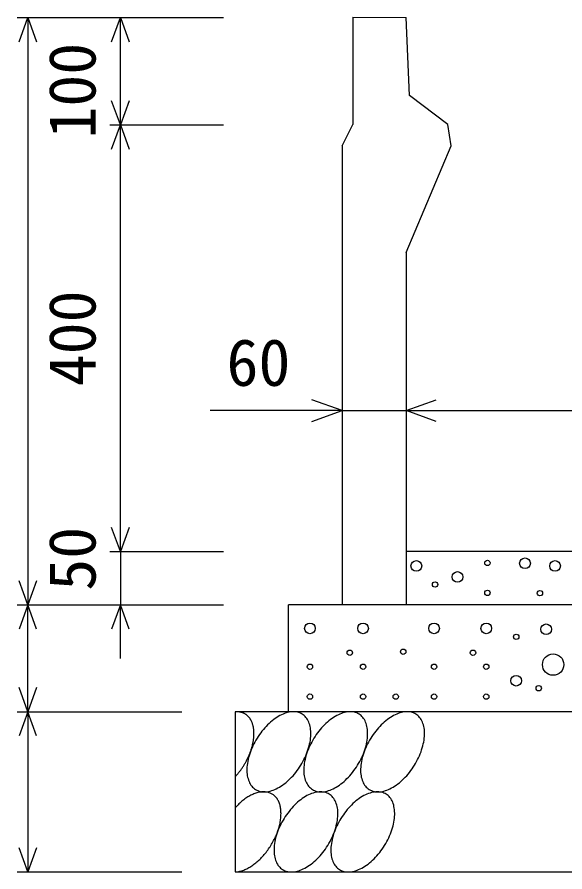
# Model space of a CAD drawing. Units: millimetres, scale not verified. Extents: x -16800 to 16800, y -5940 to 5940.
# Drawn here: x 1286 to 1799, y 2774 to 3574 of the extents above; entities that cross this region are included whole.
import ezdxf
from ezdxf.enums import TextEntityAlignment as Align

# ---------------------------------------------------------------- set-up
doc = ezdxf.new("R2010")
doc.units = ezdxf.units.MM
doc.header["$LTSCALE"] = 20
for name, color, linetype, lineweight in [('0-0_DIM', 7, 'Continuous', 25), ('0-2_HATCH', 6, 'Continuous', 25), ('0-5_OUTLINE', 3, 'Continuous', 25)]:
    doc.layers.add(name, color=color, linetype=linetype, lineweight=lineweight)
doc.styles.add('ＭＳ ゴシック', font='')
doc.styles.get('ＭＳ ゴシック').set_extended_font_data('MS Gothic')

msp = doc.modelspace()

# ---------------------------------------------------------------- linework, layer by layer
at = {"layer": '0-0_DIM'}
for p, q in [((1285.8, 3573.97), (1479.13, 3573.97)), ((1295.8, 3573.97), (1295.8, 3023.97)), ((1382.46, 3473.47), (1382.46, 3573.97)), ((1372.46, 3473.47), (1479.13, 3473.47)), ((1382.46, 3073.97), (1382.46, 3473.47)), ((1590, 3205.93), (1466.42, 3205.93)), ((1590, 3205.93), (1650, 3205.93)), ((1650, 3205.93), (2050, 3205.93)), ((1372.46, 3073.97), (1479.13, 3073.97)), ((1382.46, 3073.97), (1382.46, 3023.97)), ((1285.8, 3023.97), (1479.13, 3023.97)), ((1295.8, 2923.97), (1295.8, 3023.97)), ((1382.46, 2973.97), (1382.46, 3023.97)), ((1285.8, 2923.97), (1440, 2923.97)), ((1295.8, 2923.97), (1295.8, 2773.97)), ((1285.8, 2773.97), (1440, 2773.97))]:
    msp.add_line(p, q, dxfattribs=at)
for points in [[(1287.59, 3551.41), (1295.8, 3573.97), (1304.01, 3551.41)], [(1374.26, 3551.41), (1382.46, 3573.97), (1390.67, 3551.41)], [(1390.67, 3496.02), (1382.46, 3473.47), (1374.26, 3496.02)], [(1374.26, 3450.91), (1382.46, 3473.47), (1390.67, 3450.91)], [(1561.81, 3195.67), (1590, 3205.93), (1561.81, 3216.19)], [(1678.19, 3195.67), (1650, 3205.93), (1678.19, 3216.19)], [(1390.67, 3096.52), (1382.46, 3073.97), (1374.26, 3096.52)], [(1304.01, 3046.52), (1295.8, 3023.97), (1287.59, 3046.52)], [(1304.01, 3001.41), (1295.8, 3023.97), (1287.59, 3001.41)], [(1390.67, 3001.41), (1382.46, 3023.97), (1374.26, 3001.41)], [(1304.01, 2946.52), (1295.8, 2923.97), (1287.59, 2946.52)], [(1304.01, 2901.41), (1295.8, 2923.97), (1287.59, 2901.41)], [(1304.01, 2796.52), (1295.8, 2773.97), (1287.59, 2796.52)]]:
    msp.add_lwpolyline(points, dxfattribs=at)
at = {"layer": '0-2_HATCH'}
for points in [[(1495.1, 2923.49), (1494.6, 2923.59), (1494.2, 2923.69), (1493.8, 2923.79), (1493.3, 2923.79), (1492.8, 2923.89), (1492.4, 2923.89), (1491.9, 2923.89), (1491.4, 2923.99), (1491, 2923.89), (1490.5, 2923.89), (1490, 2923.89)], [(1506.6, 2911.29), (1506.5, 2911.79), (1506.3, 2912.29), (1506.2, 2912.79), (1506, 2913.19), (1505.8, 2913.69), (1505.6, 2914.19), (1505.5, 2914.59), (1505.3, 2915.09), (1505, 2915.49), (1504.8, 2915.89), (1504.6, 2916.29), (1504.4, 2916.69), (1504.1, 2917.09), (1503.9, 2917.49), (1503.6, 2917.89), (1503.3, 2918.19), (1503.1, 2918.59), (1502.8, 2918.89), (1502.5, 2919.19), (1502.2, 2919.59), (1501.9, 2919.89), (1501.6, 2920.19), (1501.2, 2920.49), (1500.9, 2920.69), (1500.6, 2920.99), (1500.2, 2921.29), (1499.9, 2921.49), (1499.5, 2921.69), (1499.1, 2921.99), (1498.7, 2922.19), (1498.4, 2922.39), (1498, 2922.59), (1497.6, 2922.69), (1497.2, 2922.89), (1496.8, 2922.99), (1496.4, 2923.19), (1495.9, 2923.29), (1495.5, 2923.39), (1495.1, 2923.49)], [(1552.7, 2921.79), (1551.6, 2922.29), (1550.5, 2922.79), (1549.4, 2923.19), (1548.3, 2923.49), (1547, 2923.79), (1545.8, 2923.89), (1544.5, 2923.99), (1543.2, 2923.89), (1541.8, 2923.79), (1540.4, 2923.49), (1539, 2923.19), (1537.6, 2922.79), (1536.2, 2922.29), (1534.7, 2921.79), (1533.3, 2921.09), (1531.8, 2920.39), (1530.3, 2919.49), (1528.9, 2918.59), (1527.4, 2917.59), (1526, 2916.59), (1524.5, 2915.39), (1523.1, 2914.19), (1521.7, 2912.99), (1520.3, 2911.59), (1518.9, 2910.19), (1517.6, 2908.79), (1516.3, 2907.29), (1515, 2905.69), (1513.8, 2904.09), (1512.6, 2902.49), (1511.5, 2900.79), (1510.4, 2899.09), (1509.3, 2897.29), (1508.4, 2895.59), (1507.4, 2893.79), (1506.5, 2891.99), (1505.7, 2890.09), (1504.9, 2888.29), (1504.2, 2886.49)], [(1605.9, 2921.79), (1604.8, 2922.29), (1603.8, 2922.79), (1602.6, 2923.19), (1601.5, 2923.49), (1600.2, 2923.79), (1599, 2923.89), (1597.7, 2923.99), (1596.4, 2923.89), (1595, 2923.79), (1593.7, 2923.49), (1592.3, 2923.19), (1590.8, 2922.79), (1589.4, 2922.29), (1587.9, 2921.79), (1586.5, 2921.09), (1585, 2920.39), (1583.6, 2919.49), (1582.1, 2918.59), (1580.6, 2917.59), (1579.2, 2916.59), (1577.7, 2915.39), (1576.3, 2914.19), (1574.9, 2912.99), (1573.5, 2911.59), (1572.1, 2910.19), (1570.8, 2908.79), (1569.5, 2907.29), (1568.3, 2905.69), (1567, 2904.09), (1565.8, 2902.49), (1564.7, 2900.79), (1563.6, 2899.09), (1562.6, 2897.29), (1561.6, 2895.59), (1560.6, 2893.79), (1559.7, 2891.99), (1558.9, 2890.09), (1558.2, 2888.29), (1557.4, 2886.49)], [(1659.1, 2921.79), (1658, 2922.29), (1657, 2922.79), (1655.8, 2923.19), (1654.7, 2923.49), (1653.5, 2923.79), (1652.2, 2923.89), (1650.9, 2923.99), (1649.6, 2923.89), (1648.2, 2923.79), (1646.9, 2923.49), (1645.5, 2923.19), (1644, 2922.79), (1642.6, 2922.29), (1641.2, 2921.79), (1639.7, 2921.09), (1638.2, 2920.39), (1636.8, 2919.49), (1635.3, 2918.59), (1633.8, 2917.59), (1632.4, 2916.59), (1630.9, 2915.39), (1629.5, 2914.19), (1628.1, 2912.99), (1626.7, 2911.59), (1625.4, 2910.19), (1624, 2908.79), (1622.7, 2907.29), (1621.5, 2905.69), (1620.2, 2904.09), (1619, 2902.49), (1617.9, 2900.79), (1616.8, 2899.09), (1615.8, 2897.29), (1614.8, 2895.59), (1613.8, 2893.79), (1612.9, 2891.99), (1612.1, 2890.09), (1611.4, 2888.29), (1610.7, 2886.49)], [(1560.1, 2910.19), (1559.7, 2911.59), (1559.3, 2912.99), (1558.8, 2914.19), (1558.3, 2915.39), (1557.7, 2916.59), (1557, 2917.59), (1556.2, 2918.59), (1555.4, 2919.49), (1554.6, 2920.39), (1553.6, 2921.09), (1552.7, 2921.79)], [(1613.3, 2910.19), (1612.9, 2911.59), (1612.5, 2912.99), (1612, 2914.19), (1611.5, 2915.39), (1610.9, 2916.59), (1610.2, 2917.59), (1609.4, 2918.59), (1608.6, 2919.49), (1607.8, 2920.39), (1606.8, 2921.09), (1605.9, 2921.79)], [(1666.5, 2910.19), (1666.1, 2911.59), (1665.7, 2912.99), (1665.2, 2914.19), (1664.7, 2915.39), (1664.1, 2916.59), (1663.4, 2917.59), (1662.6, 2918.59), (1661.8, 2919.49), (1661, 2920.39), (1660.1, 2921.09), (1659.1, 2921.79)], [(1504.6, 2887.49), (1504.8, 2888.09), (1505, 2888.79), (1505.3, 2889.49), (1505.5, 2890.09), (1505.6, 2890.79), (1505.8, 2891.49), (1506, 2892.09), (1506.2, 2892.79), (1506.3, 2893.49), (1506.5, 2894.09), (1506.6, 2894.79), (1506.7, 2895.39), (1506.9, 2896.09), (1507, 2896.69), (1507.1, 2897.39), (1507.1, 2897.99), (1507.2, 2898.59), (1507.3, 2899.29), (1507.4, 2899.89), (1507.4, 2900.49), (1507.5, 2901.09), (1507.5, 2901.79), (1507.5, 2902.39), (1507.5, 2902.99), (1507.5, 2903.59), (1507.5, 2904.19), (1507.5, 2904.79), (1507.5, 2905.29), (1507.5, 2905.89), (1507.4, 2906.49), (1507.4, 2906.99), (1507.3, 2907.59), (1507.2, 2908.19), (1507.1, 2908.69), (1507.1, 2909.19), (1507, 2909.79), (1506.9, 2910.29), (1506.7, 2910.79), (1506.6, 2911.29)], [(1527, 2851.09), (1528.4, 2851.79), (1529.9, 2852.59), (1531.3, 2853.39), (1532.8, 2854.29), (1534.3, 2855.29), (1535.7, 2856.29), (1537.2, 2857.49), (1538.6, 2858.69), (1540, 2859.89), (1541.4, 2861.29), (1542.7, 2862.69), (1544.1, 2864.09), (1545.4, 2865.59), (1546.6, 2867.19), (1547.9, 2868.79), (1549.1, 2870.39), (1550.2, 2872.09), (1551.3, 2873.79), (1552.3, 2875.59), (1553.3, 2877.29), (1554.3, 2879.09), (1555.2, 2880.89), (1556, 2882.79), (1556.7, 2884.59), (1557.4, 2886.39), (1558.1, 2888.29), (1558.7, 2890.09), (1559.2, 2891.99), (1559.6, 2893.79), (1560, 2895.59), (1560.3, 2897.29), (1560.5, 2899.09), (1560.6, 2900.79), (1560.7, 2902.49), (1560.7, 2904.09), (1560.7, 2905.69), (1560.5, 2907.29), (1560.3, 2908.79), (1560.1, 2910.19)], [(1580.2, 2851.09), (1581.6, 2851.79), (1583.1, 2852.59), (1584.6, 2853.39), (1586, 2854.29), (1587.5, 2855.29), (1588.9, 2856.29), (1590.4, 2857.49), (1591.8, 2858.69), (1593.2, 2859.89), (1594.6, 2861.29), (1596, 2862.69), (1597.3, 2864.09), (1598.6, 2865.59), (1599.9, 2867.19), (1601.1, 2868.79), (1602.3, 2870.39), (1603.4, 2872.09), (1604.5, 2873.79), (1605.5, 2875.59), (1606.5, 2877.29), (1607.5, 2879.09), (1608.4, 2880.89), (1609.2, 2882.79), (1610, 2884.59), (1610.7, 2886.39), (1611.3, 2888.29), (1611.9, 2890.09), (1612.4, 2891.99), (1612.8, 2893.79), (1613.2, 2895.59), (1613.5, 2897.29), (1613.7, 2899.09), (1613.9, 2900.79), (1613.9, 2902.49), (1613.9, 2904.09), (1613.9, 2905.69), (1613.8, 2907.29), (1613.6, 2908.79), (1613.3, 2910.19)], [(1633.4, 2851.09), (1634.8, 2851.79), (1636.3, 2852.59), (1637.8, 2853.39), (1639.2, 2854.29), (1640.7, 2855.29), (1642.1, 2856.29), (1643.6, 2857.49), (1645, 2858.69), (1646.4, 2859.89), (1647.8, 2861.29), (1649.2, 2862.69), (1650.5, 2864.09), (1651.8, 2865.59), (1653.1, 2867.19), (1654.3, 2868.79), (1655.5, 2870.39), (1656.6, 2872.09), (1657.7, 2873.79), (1658.8, 2875.59), (1659.8, 2877.29), (1660.7, 2879.09), (1661.6, 2880.89), (1662.4, 2882.79), (1663.2, 2884.59), (1663.9, 2886.39), (1664.5, 2888.29), (1665.1, 2890.09), (1665.6, 2891.99), (1666, 2893.79), (1666.4, 2895.59), (1666.7, 2897.29), (1666.9, 2899.09), (1667.1, 2900.79), (1667.1, 2902.49), (1667.2, 2904.09), (1667.1, 2905.69), (1667, 2907.29), (1666.8, 2908.79), (1666.5, 2910.19)], [(1490, 2863.19), (1490.5, 2863.69), (1491, 2864.19), (1491.4, 2864.79), (1491.9, 2865.29), (1492.4, 2865.89), (1492.8, 2866.39), (1493.3, 2866.99), (1493.8, 2867.59), (1494.2, 2868.19), (1494.6, 2868.69), (1495.1, 2869.29), (1495.5, 2869.89), (1495.9, 2870.49), (1496.4, 2871.19), (1496.8, 2871.79), (1497.2, 2872.39), (1497.6, 2872.99), (1498, 2873.59), (1498.4, 2874.29), (1498.7, 2874.89), (1499.1, 2875.59), (1499.5, 2876.19), (1499.9, 2876.79), (1500.2, 2877.49), (1500.6, 2878.09), (1500.9, 2878.79), (1501.2, 2879.49), (1501.6, 2880.09), (1501.9, 2880.79), (1502.2, 2881.39), (1502.5, 2882.09), (1502.8, 2882.79), (1503.1, 2883.39), (1503.3, 2884.09), (1503.6, 2884.79), (1503.9, 2885.49), (1504.1, 2886.09), (1504.4, 2886.79), (1504.6, 2887.49)], [(1504.2, 2886.49), (1503.6, 2884.59), (1503, 2882.79), (1502.5, 2880.99), (1502.1, 2879.09), (1501.7, 2877.29), (1501.4, 2875.59), (1501.2, 2873.79), (1501, 2872.09), (1501, 2870.39), (1500.9, 2868.79), (1501, 2867.19), (1501.1, 2865.59), (1501.3, 2864.09), (1501.6, 2862.69), (1502, 2861.29), (1502.4, 2859.89), (1502.9, 2858.69), (1503.4, 2857.49), (1504, 2856.29), (1504.7, 2855.29), (1505.5, 2854.29), (1506.3, 2853.39), (1507.1, 2852.59), (1508.1, 2851.79), (1509, 2851.09), (1510.1, 2850.59), (1511.1, 2850.09), (1512.3, 2849.69), (1513.4, 2849.39), (1514.7, 2849.09), (1515.9, 2848.99), (1517.2, 2848.99), (1518.5, 2848.99), (1519.9, 2849.09), (1521.2, 2849.39), (1522.6, 2849.69), (1524.1, 2850.09), (1525.5, 2850.59), (1527, 2851.09)], [(1557.4, 2886.49), (1556.8, 2884.59), (1556.2, 2882.79), (1555.7, 2880.99), (1555.3, 2879.09), (1554.9, 2877.29), (1554.6, 2875.59), (1554.4, 2873.79), (1554.3, 2872.09), (1554.2, 2870.39), (1554.2, 2868.79), (1554.2, 2867.19), (1554.3, 2865.59), (1554.6, 2864.09), (1554.8, 2862.69), (1555.2, 2861.29), (1555.6, 2859.89), (1556.1, 2858.69), (1556.6, 2857.49), (1557.2, 2856.29), (1557.9, 2855.29), (1558.7, 2854.29), (1559.5, 2853.39), (1560.3, 2852.59), (1561.3, 2851.79), (1562.2, 2851.09), (1563.3, 2850.59), (1564.3, 2850.09), (1565.5, 2849.69), (1566.6, 2849.39), (1567.9, 2849.09), (1569.1, 2848.99), (1570.4, 2848.99), (1571.7, 2848.99), (1573.1, 2849.09), (1574.5, 2849.39), (1575.9, 2849.69), (1577.3, 2850.09), (1578.7, 2850.59), (1580.2, 2851.09)], [(1610.7, 2886.49), (1610, 2884.59), (1609.4, 2882.79), (1608.9, 2880.99), (1608.5, 2879.09), (1608.1, 2877.29), (1607.8, 2875.59), (1607.6, 2873.79), (1607.5, 2872.09), (1607.4, 2870.39), (1607.4, 2868.79), (1607.4, 2867.19), (1607.6, 2865.59), (1607.8, 2864.09), (1608, 2862.69), (1608.4, 2861.29), (1608.8, 2859.89), (1609.3, 2858.69), (1609.8, 2857.49), (1610.4, 2856.29), (1611.1, 2855.29), (1611.9, 2854.29), (1612.7, 2853.39), (1613.5, 2852.59), (1614.5, 2851.79), (1615.4, 2851.09), (1616.5, 2850.59), (1617.6, 2850.09), (1618.7, 2849.69), (1619.9, 2849.39), (1621.1, 2849.09), (1622.3, 2848.99), (1623.6, 2848.99), (1624.9, 2848.99), (1626.3, 2849.09), (1627.7, 2849.39), (1629.1, 2849.69), (1630.5, 2850.09), (1631.9, 2850.59), (1633.4, 2851.09)], [(1499.9, 2842.89), (1499, 2842.29), (1498.1, 2841.59), (1497.1, 2840.89), (1496.2, 2840.09), (1495.3, 2839.29), (1494.4, 2838.49), (1493.5, 2837.69), (1492.6, 2836.79), (1491.7, 2835.99), (1490.9, 2834.99), (1490, 2834.09)], [(1530, 2841.19), (1529.6, 2841.89), (1529.1, 2842.59), (1528.7, 2843.19), (1528.2, 2843.79), (1527.6, 2844.39), (1527.1, 2844.99), (1526.5, 2845.49), (1525.9, 2845.99), (1525.3, 2846.39), (1524.7, 2846.79), (1524, 2847.19), (1523.4, 2847.49), (1522.7, 2847.79), (1521.9, 2848.09), (1521.2, 2848.29), (1520.4, 2848.49), (1519.7, 2848.69), (1518.9, 2848.79), (1518.1, 2848.89), (1517.2, 2848.99), (1516.4, 2848.99), (1515.6, 2848.89), (1514.7, 2848.89), (1513.8, 2848.79), (1512.9, 2848.59), (1512, 2848.49), (1511.1, 2848.19), (1510.2, 2847.99), (1509.3, 2847.69), (1508.4, 2847.39), (1507.5, 2846.99), (1506.5, 2846.59), (1505.6, 2846.19), (1504.6, 2845.69), (1503.7, 2845.19), (1502.8, 2844.69), (1501.8, 2844.19), (1500.9, 2843.59), (1499.9, 2842.89)], [(1578, 2846.79), (1576.9, 2847.29), (1575.9, 2847.79), (1574.7, 2848.19), (1573.6, 2848.59), (1572.4, 2848.79), (1571.1, 2848.89), (1569.8, 2848.99), (1568.5, 2848.89), (1567.1, 2848.79), (1565.8, 2848.59), (1564.4, 2848.19), (1562.9, 2847.79), (1561.5, 2847.29), (1560.1, 2846.79), (1558.6, 2846.09), (1557.1, 2845.39), (1555.7, 2844.49), (1554.2, 2843.59), (1552.7, 2842.59), (1551.3, 2841.59), (1549.8, 2840.49), (1548.4, 2839.19), (1547, 2837.99), (1545.6, 2836.59), (1544.3, 2835.29), (1542.9, 2833.79), (1541.6, 2832.29), (1540.4, 2830.69), (1539.1, 2829.09), (1538, 2827.49), (1536.8, 2825.79), (1535.7, 2824.09), (1534.7, 2822.29), (1533.7, 2820.59), (1532.7, 2818.79), (1531.9, 2816.99), (1531, 2815.09), (1530.3, 2813.29), (1529.6, 2811.49)], [(1585.4, 2835.19), (1585, 2836.59), (1584.6, 2837.99), (1584.1, 2839.19), (1583.6, 2840.39), (1583, 2841.59), (1582.3, 2842.59), (1581.5, 2843.59), (1580.7, 2844.49), (1579.9, 2845.39), (1579, 2846.09), (1578, 2846.79)], [(1631.2, 2846.79), (1630.2, 2847.29), (1629.1, 2847.79), (1628, 2848.19), (1626.8, 2848.59), (1625.6, 2848.79), (1624.3, 2848.89), (1623, 2848.99), (1621.7, 2848.89), (1620.4, 2848.79), (1619, 2848.59), (1617.6, 2848.19), (1616.2, 2847.79), (1614.7, 2847.29), (1613.3, 2846.79), (1611.8, 2846.09), (1610.3, 2845.39), (1608.9, 2844.49), (1607.4, 2843.59), (1605.9, 2842.59), (1604.5, 2841.59), (1603, 2840.49), (1601.6, 2839.19), (1600.2, 2837.99), (1598.8, 2836.59), (1597.5, 2835.29), (1596.1, 2833.79), (1594.8, 2832.29), (1593.6, 2830.69), (1592.3, 2829.09), (1591.2, 2827.49), (1590, 2825.79), (1588.9, 2824.09), (1587.9, 2822.29), (1586.9, 2820.59), (1585.9, 2818.79), (1585.1, 2816.99), (1584.2, 2815.09), (1583.5, 2813.29), (1582.8, 2811.49)], [(1638.6, 2835.19), (1638.3, 2836.59), (1637.8, 2837.99), (1637.4, 2839.19), (1636.8, 2840.39), (1636.2, 2841.59), (1635.5, 2842.59), (1634.8, 2843.59), (1634, 2844.49), (1633.1, 2845.39), (1632.2, 2846.09), (1631.2, 2846.79)], [(1524, 2799.89), (1524.7, 2800.99), (1525.3, 2802.09), (1525.9, 2803.29), (1526.5, 2804.39), (1527.1, 2805.59), (1527.6, 2806.79), (1528.2, 2807.89), (1528.7, 2809.09), (1529.1, 2810.29), (1529.6, 2811.49), (1530, 2812.69), (1530.4, 2813.89), (1530.7, 2814.99), (1531.1, 2816.19), (1531.4, 2817.39), (1531.7, 2818.49), (1531.9, 2819.69), (1532.1, 2820.89), (1532.3, 2821.99), (1532.5, 2823.09), (1532.6, 2824.19), (1532.7, 2825.29), (1532.8, 2826.39), (1532.8, 2827.49), (1532.9, 2828.59), (1532.8, 2829.59), (1532.8, 2830.59), (1532.7, 2831.69), (1532.6, 2832.59), (1532.5, 2833.59), (1532.3, 2834.59), (1532.1, 2835.49), (1531.9, 2836.39), (1531.7, 2837.19), (1531.4, 2838.09), (1531.1, 2838.89), (1530.7, 2839.69), (1530.4, 2840.49), (1530, 2841.19)], [(1552.3, 2776.19), (1553.7, 2776.79), (1555.2, 2777.59), (1556.7, 2778.39), (1558.1, 2779.29), (1559.6, 2780.29), (1561, 2781.29), (1562.5, 2782.49), (1563.9, 2783.69), (1565.3, 2784.89), (1566.7, 2786.29), (1568.1, 2787.69), (1569.4, 2789.09), (1570.7, 2790.59), (1572, 2792.19), (1573.2, 2793.79), (1574.4, 2795.39), (1575.5, 2797.09), (1576.6, 2798.79), (1577.7, 2800.59), (1578.7, 2802.29), (1579.6, 2804.09), (1580.5, 2805.99), (1581.3, 2807.79), (1582.1, 2809.59), (1582.8, 2811.49), (1583.4, 2813.29), (1584, 2815.09), (1584.5, 2816.99), (1584.9, 2818.79), (1585.3, 2820.59), (1585.6, 2822.29), (1585.8, 2824.09), (1586, 2825.79), (1586.1, 2827.49), (1586.1, 2829.09), (1586, 2830.69), (1585.9, 2832.29), (1585.7, 2833.79), (1585.4, 2835.19)], [(1605.5, 2776.19), (1606.9, 2776.79), (1608.4, 2777.59), (1609.9, 2778.39), (1611.3, 2779.29), (1612.8, 2780.29), (1614.3, 2781.29), (1615.7, 2782.49), (1617.1, 2783.69), (1618.5, 2784.89), (1619.9, 2786.29), (1621.3, 2787.69), (1622.6, 2789.09), (1623.9, 2790.59), (1625.2, 2792.19), (1626.4, 2793.79), (1627.6, 2795.39), (1628.7, 2797.09), (1629.8, 2798.79), (1630.9, 2800.59), (1631.9, 2802.29), (1632.8, 2804.09), (1633.7, 2805.99), (1634.5, 2807.79), (1635.3, 2809.59), (1636, 2811.49), (1636.6, 2813.29), (1637.2, 2815.09), (1637.7, 2816.99), (1638.1, 2818.79), (1638.5, 2820.59), (1638.8, 2822.29), (1639, 2824.09), (1639.2, 2825.79), (1639.3, 2827.49), (1639.3, 2829.09), (1639.2, 2830.69), (1639.1, 2832.29), (1638.9, 2833.79), (1638.6, 2835.19)], [(1529.6, 2811.49), (1528.9, 2809.59), (1528.4, 2807.79), (1527.8, 2805.99), (1527.4, 2804.09), (1527, 2802.39), (1526.7, 2800.59), (1526.5, 2798.79), (1526.4, 2797.09), (1526.3, 2795.39), (1526.3, 2793.79), (1526.3, 2792.19), (1526.5, 2790.59), (1526.7, 2789.09), (1526.9, 2787.69), (1527.3, 2786.29), (1527.7, 2784.89), (1528.2, 2783.69), (1528.7, 2782.49), (1529.4, 2781.29), (1530, 2780.29), (1530.8, 2779.29), (1531.6, 2778.39), (1532.5, 2777.59), (1533.4, 2776.79), (1534.3, 2776.19), (1535.4, 2775.59), (1536.5, 2775.09), (1537.6, 2774.69), (1538.8, 2774.39), (1540, 2774.09), (1541.2, 2773.99), (1542.5, 2773.99), (1543.8, 2773.99), (1545.2, 2774.09), (1546.6, 2774.39), (1548, 2774.69), (1549.4, 2775.09), (1550.8, 2775.59), (1552.3, 2776.19)], [(1582.8, 2811.49), (1582.1, 2809.59), (1581.6, 2807.79), (1581.1, 2805.99), (1580.6, 2804.09), (1580.3, 2802.39), (1580, 2800.59), (1579.7, 2798.79), (1579.6, 2797.09), (1579.5, 2795.39), (1579.5, 2793.79), (1579.5, 2792.19), (1579.7, 2790.59), (1579.9, 2789.09), (1580.1, 2787.69), (1580.5, 2786.29), (1580.9, 2784.89), (1581.4, 2783.69), (1581.9, 2782.49), (1582.6, 2781.29), (1583.2, 2780.29), (1584, 2779.29), (1584.8, 2778.39), (1585.7, 2777.59), (1586.6, 2776.79), (1587.6, 2776.19), (1588.6, 2775.59), (1589.7, 2775.09), (1590.8, 2774.69), (1592, 2774.39), (1593.2, 2774.09), (1594.4, 2773.99), (1595.7, 2773.99), (1597, 2773.99), (1598.4, 2774.09), (1599.8, 2774.39), (1601.2, 2774.69), (1602.6, 2775.09), (1604, 2775.59), (1605.5, 2776.19)], [(1490, 2773.99), (1490.9, 2773.99), (1491.7, 2774.09), (1492.6, 2774.19), (1493.5, 2774.39), (1494.4, 2774.59), (1495.3, 2774.79), (1496.2, 2775.09), (1497.1, 2775.39), (1498.1, 2775.69), (1499, 2776.09), (1499.9, 2776.49), (1500.9, 2776.99), (1501.8, 2777.49), (1502.8, 2777.99), (1503.7, 2778.49), (1504.6, 2779.09), (1505.6, 2779.69), (1506.5, 2780.39), (1507.5, 2781.09), (1508.4, 2781.79), (1509.3, 2782.49), (1510.2, 2783.29), (1511.1, 2784.09), (1512, 2784.89), (1512.9, 2785.69), (1513.8, 2786.59), (1514.7, 2787.49), (1515.6, 2788.39), (1516.4, 2789.39), (1517.2, 2790.29), (1518.1, 2791.29), (1518.9, 2792.29), (1519.7, 2793.39), (1520.4, 2794.39), (1521.2, 2795.49), (1521.9, 2796.49), (1522.7, 2797.59), (1523.4, 2798.69), (1524, 2799.89)]]:
    msp.add_lwpolyline(points, dxfattribs=at)
for centre, radius in [((1761.23, 3062.99), 5), ((1659.51, 3060.47), 5), ((1726.07, 3063.28), 2.5), ((1789.37, 3060.47), 5), ((1698.03, 3050.15), 5), ((1677, 3043.14), 2.5), ((1726.07, 3035.26), 2.5), ((1775.25, 3034.98), 2.5), ((1559.94, 3002.02), 5), ((1609.64, 3002.02), 5), ((1676.11, 3002.02), 5), ((1724.97, 3002.02), 5), ((1781.04, 3001.14), 5), ((1753.01, 2994.14), 2.5), ((1597.22, 2979.22), 2.5), ((1647.23, 2980.13), 2.5), ((1712.55, 2979.22), 2.5), ((1787.58, 2968.13), 10), ((1559.94, 2966.13), 2.5), ((1609.64, 2966.13), 2.5), ((1676.11, 2966.13), 2.5), ((1724.97, 2966.13), 2.5), ((1753.01, 2952.99), 5), ((1774.03, 2945.99), 2.5), ((1559.94, 2938.11), 2.5), ((1609.64, 2938.11), 2.5), ((1640.22, 2938.11), 2.5), ((1676.11, 2938.11), 2.5), ((1724.97, 2938.11), 2.5)]:
    msp.add_circle(centre, radius, dxfattribs=at)
at = {"layer": '0-5_OUTLINE'}
for p, q in [((1600, 3574.47), (1650.02, 3573.97)), ((1600, 3574.47), (1600, 3473.97)), ((1653.02, 3501.09), (1650.02, 3573.97)), ((1689.02, 3473.97), (1653.02, 3501.09)), ((1590, 3453.97), (1600, 3473.97)), ((1692.02, 3453.97), (1689.02, 3473.97)), ((1590, 3453.97), (1590, 3023.97)), ((1650, 3353.97), (1692.02, 3453.97)), ((2050, 3073.97), (1650, 3073.97)), ((2510, 3023.97), (1540, 3023.97)), ((1540, 2923.97), (1540, 3023.97)), ((2560, 2923.97), (1490, 2923.97)), ((1490, 2923.97), (1490, 2773.97))]:
    msp.add_line(p, q, dxfattribs=at)
for points in [[(1650, 3353.97), (1650, 3023.97), (1590, 3023.97)], [(1490, 2773.97), (2560, 2773.97), (2560, 2923.97)]]:
    msp.add_lwpolyline(points, dxfattribs=at)

# ---------------------------------------------------------------- texts
at = {"layer": '0-0_DIM', "style": 'ＭＳ ゴシック'}
for s, p in [('100', (1372.46, 3460.66)), ('400', (1372.46, 3228.72)), ('50', (1372.46, 3037.29))]:
    msp.add_text(s, height=43.99, rotation=90, dxfattribs=at).set_placement(p, align=Align.BOTTOM_LEFT)
msp.add_text('60', height=43.99, dxfattribs=at).set_placement((1481.79, 3215.93), align=Align.BOTTOM_LEFT)

doc.saveas('drawing.dxf')
